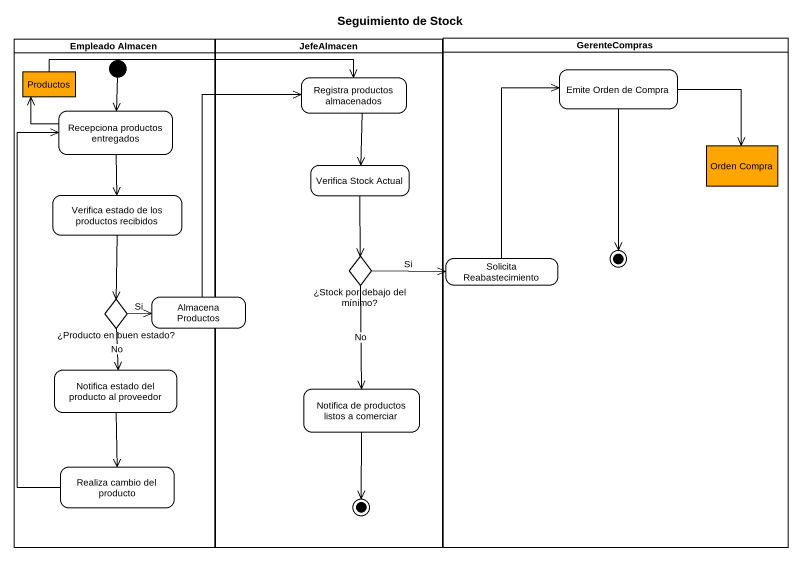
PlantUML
@startuml
title Seguimiento de Stock
hide empty description
state "Empleado Almacen" as Empleado_Almacen <<partition>> {
  state Productos <<object>> #FFA500
  state "Recepciona productos entregados" as Recepciona_productos
  state "Verifica estado de los productos recibidos" as Verifica_estado_de_los
  state "¿Producto en buen estado?" as Producto_en_buen_estado <<choice>>
  state "Notifica estado del producto al proveedor" as Notifica_estado_del
  state "Realiza cambio del producto" as Realiza_cambio_del_producto
  [*] --> Recepciona_productos
}
state JefeAlmacen <<partition>> {
  state "Registra productos almacenados" as Registra_productos
  state "Verifica Stock Actual" as Verifica_Stock_Actual
  state "¿Stock por debajo del mínimo?" as Stock_por_debajo_del_mínimo <<choice>>
  state "Notifica de productos listos a comerciar" as Notifica_de_productos
  Notifica_de_productos --> [*]
}
state GerenteCompras <<partition>> {
  state "Emite Orden de Compra" as Emite_Orden_de_Compra
  state "Orden Compra" as Orden_Compra <<object>> #FFA500
  state "Solicita Reabastecimiento" as Solicita_Reabastecimiento
  Emite_Orden_de_Compra --> [*]
}
state "Almacena Productos" as Almacena_Productos
Productos -right-> Registra_productos
Emite_Orden_de_Compra --> Orden_Compra
Recepciona_productos -up-> Productos
Recepciona_productos --> Verifica_estado_de_los
Registra_productos --> Verifica_Stock_Actual
Verifica_Stock_Actual --> Stock_por_debajo_del_mínimo
Verifica_estado_de_los --> Producto_en_buen_estado
Stock_por_debajo_del_mínimo -right-> Solicita_Reabastecimiento : Si
Stock_por_debajo_del_mínimo --> Notifica_de_productos : No
Solicita_Reabastecimiento -up-> Emite_Orden_de_Compra
Producto_en_buen_estado -right-> Almacena_Productos : Si
Producto_en_buen_estado --> Notifica_estado_del : No
Almacena_Productos -up-> Registra_productos
Notifica_estado_del --> Realiza_cambio_del_producto
Realiza_cambio_del_producto -up-> Recepciona_productos
@enduml
